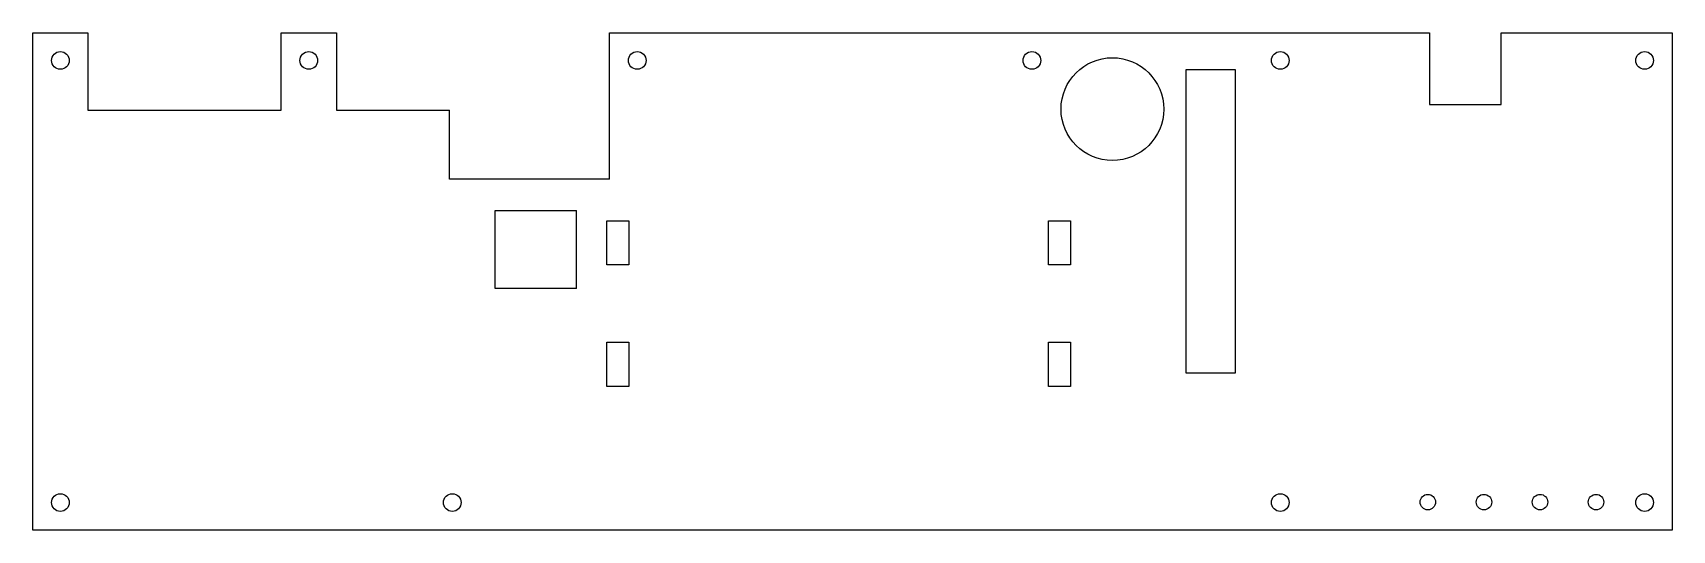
# Model space of a CAD drawing. Header units: millimetres. Extents: x 0 to 297, y 0 to 90.
import ezdxf

# ---------------------------------------------------------------- set-up
doc = ezdxf.new("R2010")
doc.units = ezdxf.units.MM
doc.layers.get('0').update_dxf_attribs({"lineweight": 25, "true_color": 0xffffff})

msp = doc.modelspace()

# ---------------------------------------------------------------- linework, layer by layer
for p, q in [((0, 0), (0, 90)), ((0, 90), (10, 90)), ((10, 90), (10, 76)), ((45, 76), (45, 90)), ((45, 90), (55, 90)), ((50, 90), (50, 90)), ((55, 90), (55, 76)), ((104.5, 63.5), (104.5, 90)), ((104.5, 90), (253, 90)), ((253, 90), (253, 77)), ((266, 77), (266, 90)), ((266, 90), (297, 90)), ((297, 90), (297, 0)), ((208.9, 83.3), (208.9, 28.5)), ((217.9, 83.3), (208.9, 83.3)), ((217.9, 28.5), (217.9, 83.3)), ((10, 76), (45, 76)), ((55, 76), (75.5, 76)), ((75.5, 63.5), (75.5, 76)), ((253, 77), (266, 77)), ((104.5, 63.5), (75.5, 63.5)), ((83.77, 43.76), (83.77, 57.84)), ((83.77, 57.84), (98.48, 57.84)), ((98.48, 43.76), (98.48, 57.84)), ((104, 48), (104, 56)), ((104, 56), (108, 56)), ((108, 56), (108, 48)), ((184, 48), (184, 56)), ((184, 56), (188, 56)), ((188, 56), (188, 48)), ((108, 48), (104, 48)), ((188, 48), (184, 48)), ((98.48, 43.76), (83.77, 43.76)), ((104, 26), (104, 34)), ((104, 34), (108, 34)), ((108, 34), (108, 26)), ((184, 26), (184, 34)), ((184, 34), (188, 34)), ((188, 34), (188, 26)), ((208.9, 28.5), (217.9, 28.5)), ((108, 26), (104, 26)), ((188, 26), (184, 26)), ((297, 0), (0, 0))]:
    msp.add_line(p, q)
for centre, radius in [((5, 85), 1.6), ((50, 85), 1.6), ((109.5, 85), 1.6), ((181, 85), 1.6), ((226, 85), 1.6), ((292, 85), 1.6), ((195.58, 76.2), 9.3), ((5, 5), 1.6), ((76, 5), 1.6), ((226, 5), 1.6), ((252.73, 5.08), 1.4), ((262.9, 5.08), 1.4), ((273.05, 5.08), 1.4), ((283.2, 5.08), 1.4), ((292, 5), 1.6)]:
    msp.add_circle(centre, radius)

doc.saveas('drawing.dxf')
